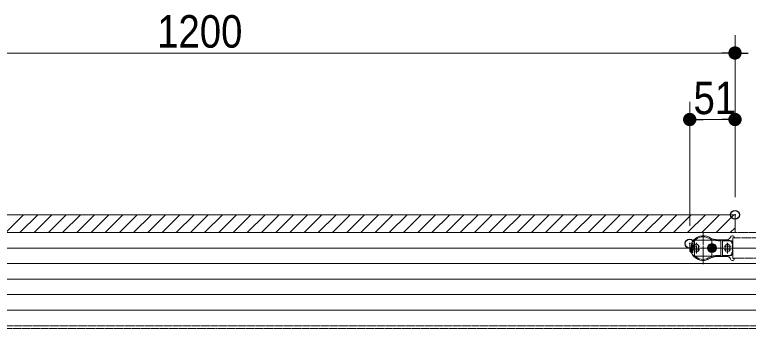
# Model space of a CAD drawing. Units: millimetres, scale not verified. Extents: x -6062 to 6062, y -3045 to 3045.
# Drawn here: x -4966 to -4140, y 784 to 1137 of the extents above; entities that cross this region are included whole.
import ezdxf
from ezdxf.enums import TextEntityAlignment as Align

# ---------------------------------------------------------------- set-up
doc = ezdxf.new("R2010")
doc.units = ezdxf.units.MM
doc.header["$LTSCALE"] = 20
doc.header["$PDMODE"] = 32
doc.header["$PDSIZE"] = 10
doc.linetypes.add('USER2', pattern=[2.91, 1.76, -0.4, 0.35, -0.4])
doc.linetypes.add('USER4', pattern=[10.5, 8, -0.5, 0.5, -0.5, 0.5, -0.5])
for name, color, linetype, lineweight in [('0-1_3一般', 7, 'Continuous', 15), ('0-2_2寸法-1', 7, 'Continuous', 15), ('0-3_0', 7, 'Continuous', 25)]:
    doc.layers.add(name, color=color, linetype=linetype, lineweight=lineweight)
doc.layers.add('0-4_Defpoints', color=7, linetype='Continuous')
doc.styles.add('ＭＳ Ｐゴシック', font='')
doc.styles.get('ＭＳ Ｐゴシック').set_extended_font_data('MS PGothic')

# ---------------------------------------------------------------- blocks, each defined once
blk = doc.blocks.new('_Dot')
at = {"layer": '0-3_0'}
blk.add_line((-10, 0), (-20, 0), dxfattribs=at)
for points in [[(0, 0), (-10, 0), (-9.92, 1.25)], [(0, 0), (-9.92, -1.25), (-10, 0)], [(0, 0), (-9.92, 1.25), (-9.69, 2.49)], [(0, 0), (-9.69, -2.49), (-9.92, -1.25)], [(0, 0), (-9.69, 2.49), (-9.3, 3.68)], [(0, 0), (-9.3, -3.68), (-9.69, -2.49)], [(0, 0), (-9.3, 3.68), (-8.76, 4.82)], [(0, 0), (-8.76, -4.82), (-9.3, -3.68)], [(0, 0), (-8.76, 4.82), (-8.09, 5.88)], [(0, 0), (-8.09, -5.88), (-8.76, -4.82)], [(0, 0), (-8.09, 5.88), (-7.29, 6.85)], [(0, 0), (-7.29, -6.85), (-8.09, -5.88)], [(0, 0), (-7.29, 6.85), (-6.37, 7.71)], [(0, 0), (-6.37, -7.71), (-7.29, -6.85)], [(0, 0), (-6.37, 7.71), (-5.36, 8.44)], [(0, 0), (-5.36, -8.44), (-6.37, -7.71)], [(0, 0), (-5.36, 8.44), (-4.26, 9.05)], [(0, 0), (-4.26, -9.05), (-5.36, -8.44)], [(0, 0), (-4.26, 9.05), (-3.09, 9.51)], [(0, 0), (-3.09, -9.51), (-4.26, -9.05)], [(0, 0), (-3.09, 9.51), (-1.87, 9.82)], [(0, 0), (-1.87, -9.82), (-3.09, -9.51)], [(0, 0), (-1.87, 9.82), (-0.63, 9.98)], [(0, 0), (-0.63, -9.98), (-1.87, -9.82)], [(0, 0), (-0.63, 9.98), (0.63, 9.98)], [(0, 0), (0.63, -9.98), (-0.63, -9.98)], [(0, 0), (0.63, 9.98), (1.87, 9.82)], [(0, 0), (1.87, 9.82), (3.09, 9.51)], [(0, 0), (3.09, 9.51), (4.26, 9.05)], [(0, 0), (4.26, 9.05), (5.36, 8.44)], [(0, 0), (5.36, 8.44), (6.37, 7.71)], [(0, 0), (6.37, 7.71), (7.29, 6.85)], [(0, 0), (7.29, 6.85), (8.09, 5.88)], [(0, 0), (8.09, 5.88), (8.76, 4.82)], [(0, 0), (8.76, 4.82), (9.3, 3.68)], [(0, 0), (9.3, 3.68), (9.69, 2.49)], [(0, 0), (9.69, 2.49), (9.92, 1.25)], [(0, 0), (9.92, 1.25), (10, 0)], [(0, 0), (1.87, -9.82), (0.63, -9.98)], [(0, 0), (3.09, -9.51), (1.87, -9.82)], [(0, 0), (4.26, -9.05), (3.09, -9.51)], [(0, 0), (5.36, -8.44), (4.26, -9.05)], [(0, 0), (6.37, -7.71), (5.36, -8.44)], [(0, 0), (7.29, -6.85), (6.37, -7.71)], [(0, 0), (8.09, -5.88), (7.29, -6.85)], [(0, 0), (8.76, -4.82), (8.09, -5.88)], [(0, 0), (9.3, -3.68), (8.76, -4.82)], [(0, 0), (9.69, -2.49), (9.3, -3.68)], [(0, 0), (9.92, -1.25), (9.69, -2.49)], [(0, 0), (10, 0), (9.92, -1.25)]]:
    blk.add_solid(points, dxfattribs=at)
blk = doc.blocks.new('グループ-31')
at = {"layer": '0-1_3一般'}
for p, q in [((-71341.9, 18230), (-47341.9, 18230)), ((-47341.9, 18230), (-47341.9, 17830)), ((-47341.9, 17830), (-71341.9, 17830)), ((-47391.9, 17760), (-47398.2, 17760)), ((-47361.9, 17714), (-47391.9, 17714)), ((-47391.9, 17714), (-47391.9, 17588)), ((-47361.9, 17714), (-47361.9, 17730)), ((-48321.9, 17400), (-48321.9, 17560)), ((-48311.9, 17596.2), (-48311.9, 17580)), ((-48311.9, 17580), (-48293.9, 17580)), ((-48293.9, 17580), (-48293.9, 17490)), ((-48261.9, 17520), (-48261.9, 17440)), ((-48253.9, 17646.3), (-48253.9, 17640.1)), ((-48253.9, 17640.1), (-48253.9, 17319.9)), ((-48221.9, 17660), (-47501.9, 17660)), ((-48161.9, 17520), (-48161.9, 17440)), ((-47521.9, 17670), (-47723.8, 17670)), ((-47723.8, 17644), (-47667.9, 17644)), ((-47661.9, 17638), (-47661.9, 17490)), ((-47621.9, 17322), (-47621.9, 17638)), ((-47421.9, 17644), (-47615.9, 17644)), ((-47561.9, 17520), (-47561.9, 17440)), ((-47461.9, 17520), (-47461.9, 17440)), ((-47415.9, 17588), (-47415.9, 17638)), ((-47397.9, 17582), (-47409.9, 17582)), ((-47401.9, 17560), (-47401.9, 17400)), ((-48311.9, 17363.8), (-48311.9, 17380)), ((-48293.9, 17380), (-48311.9, 17380)), ((-48293.9, 17490), (-48283.9, 17480)), ((-48283.9, 17480), (-48293.9, 17470)), ((-48293.9, 17470), (-48293.9, 17380)), ((-47661.9, 17490), (-47651.9, 17480)), ((-47651.9, 17480), (-47661.9, 17470)), ((-47661.9, 17470), (-47661.9, 17330)), ((-47415.9, 17322), (-47415.9, 17372)), ((-47397.9, 17378), (-47409.9, 17378)), ((-47391.9, 17372), (-47391.9, 17246)), ((-48253.9, 17313.7), (-48253.9, 17319.9)), ((-47501.9, 17300), (-48221.9, 17300)), ((-47667.9, 17316), (-47723.8, 17316)), ((-47723.8, 17290), (-47521.9, 17290)), ((-47661.9, 17330), (-47661.9, 17322)), ((-47615.9, 17316), (-47421.9, 17316)), ((-47398.2, 17200), (-47391.9, 17200)), ((-47391.9, 17246), (-47361.9, 17246)), ((-47361.9, 17230), (-47361.9, 17246))]:
    blk.add_line(p, q, dxfattribs=at)
at = {"layer": '0-1_3一般', "lineweight": 5}
for p, q in [((-63770, 17830), (-63370, 18230)), ((-63450, 17830), (-63050, 18230)), ((-63130, 17830), (-62730, 18230)), ((-62810, 17830), (-62410, 18230)), ((-62490, 17830), (-62090, 18230)), ((-62170, 17830), (-61770, 18230)), ((-61850, 17830), (-61450, 18230)), ((-61530, 17830), (-61130, 18230)), ((-61210, 17830), (-60810, 18230)), ((-60890, 17830), (-60490, 18230)), ((-60570, 17830), (-60170, 18230)), ((-60250, 17830), (-59850, 18230)), ((-59930, 17830), (-59530, 18230)), ((-59610, 17830), (-59210, 18230)), ((-59290, 17830), (-58890, 18230)), ((-58970, 17830), (-58570, 18230)), ((-58650, 17830), (-58250, 18230)), ((-58330, 17830), (-57930, 18230)), ((-58010, 17830), (-57610, 18230)), ((-57690, 17830), (-57290, 18230)), ((-57370, 17830), (-56970, 18230)), ((-57050, 17830), (-56650, 18230)), ((-56730, 17830), (-56330, 18230)), ((-56410, 17830), (-56010, 18230)), ((-56090, 17830), (-55690, 18230)), ((-55770, 17830), (-55370, 18230)), ((-55450, 17830), (-55050, 18230)), ((-55130, 17830), (-54730, 18230)), ((-54810, 17830), (-54410, 18230)), ((-54490, 17830), (-54090, 18230)), ((-54170, 17830), (-53770, 18230)), ((-53850, 17830), (-53450, 18230)), ((-53530, 17830), (-53130, 18230)), ((-53210, 17830), (-52810, 18230)), ((-52890, 17830), (-52490, 18230)), ((-52570, 17830), (-52170, 18230)), ((-52250, 17830), (-51850, 18230)), ((-51930, 17830), (-51530, 18230)), ((-51610, 17830), (-51210, 18230)), ((-51290, 17830), (-50890, 18230)), ((-50970, 17830), (-50570, 18230)), ((-50650, 17830), (-50250, 18230)), ((-50330, 17830), (-49930, 18230)), ((-50010, 17830), (-49610, 18230)), ((-49690, 17830), (-49290, 18230)), ((-49370, 17830), (-48970, 18230)), ((-49050, 17830), (-48650, 18230)), ((-48730, 17830), (-48330, 18230)), ((-48410, 17830), (-48010, 18230)), ((-48090, 17830), (-47690, 18230)), ((-47770, 17830), (-47370, 18230)), ((-47450, 17830), (-47341.9, 17938.1))]:
    blk.add_line(p, q, dxfattribs=at)
at = {"layer": '0-1_3一般', "linetype": 'USER2'}
for p, q in [((-48061.9, 17840), (-48061.9, 17760)), ((-48061.9, 17760), (-48061.9, 17200)), ((-48291.9, 17520), (-48131.9, 17520)), ((-48211.9, 17600), (-48211.9, 17360)), ((-47861.9, 17595), (-47861.9, 17365)), ((-47861.9, 17540), (-47861.9, 17420)), ((-47431.9, 17520), (-47591.9, 17520)), ((-47511.9, 17360), (-47511.9, 17600)), ((21688.1, 17480), (-71441.9, 17480)), ((-48283.9, 17480), (-48389.9, 17480)), ((-47661.9, 17480), (-48361.9, 17480)), ((-48131.9, 17440), (-48291.9, 17440)), ((-48230.7, 17480), (-48283.9, 17480)), ((-47651.9, 17480), (-48230.7, 17480)), ((-47976.9, 17480), (-47746.9, 17480)), ((-47921.9, 17480), (-47801.9, 17480)), ((-47361.9, 17480), (-47661.9, 17480)), ((-47600.5, 17480), (-47651.9, 17480)), ((-47321.9, 17480), (-47600.5, 17480)), ((-47431.9, 17440), (-47591.9, 17440)), ((-48061.9, 17200), (-48061.9, 17120)), ((21688.1, 16780), (-71441.9, 16780)), ((21688.1, 16080), (-71441.9, 16080))]:
    blk.add_line(p, q, dxfattribs=at)
at = {"layer": '0-1_3一般', "linetype": 'USER4'}
for p, q in [((-47391.9, 17250), (-47391.9, 17710)), ((-47391.9, 17710), (-25331.9, 17710)), ((-48313.9, 17580), (-48311.9, 17580)), ((-47861.9, 17375), (-47861.9, 17585)), ((-47756.9, 17480), (-47966.9, 17480)), ((-25331.9, 17250), (-47391.9, 17250)), ((21588.1, 17130), (-71341.9, 17130)), ((21588.1, 17130), (-71341.9, 17130)), ((-71341.9, 16430), (21588.1, 16430))]:
    blk.add_line(p, q, dxfattribs=at)
for points in [[(21588.1, 17830), (-71341.9, 17830), (-71341.9, 17130), (21588.1, 17130)], [(21588.1, 16430), (-71341.9, 16430), (-71341.9, 15730), (21588.1, 15730)], [(21588.1, 15670), (-71341.9, 15670), (-71341.9, 15730), (21588.1, 15730)]]:
    blk.add_lwpolyline(points, close=True, dxfattribs=at)
at = {"layer": '0-1_3一般', "linetype": 'USER2'}
blk.add_lwpolyline([(-47861.9, 17700), (-47861.9, 17420), (-47861.9, 17260)], dxfattribs=at)
at = {"layer": '0-1_3一般', "linetype": 'USER4'}
for points in [[(-48361.9, 17430), (-48361.9, 17580), (-48355.9, 17580), (-48347.7, 17428.2)], [(-48315.7, 17396), (-48313.9, 17396), (-48313.9, 17580)], [(-48311.9, 17380), (-48313.9, 17380), (-48313.9, 17396)]]:
    blk.add_lwpolyline(points, dxfattribs=at)
at = {"layer": '0-1_3一般'}
for radius in [100, 85, 42]:
    blk.add_circle((-47861.9, 17480), radius, dxfattribs=at)
at = {"layer": '0-1_3一般', "linetype": 'USER4'}
for radius in [95, 80, 70, 50, 50, 30, 20]:
    blk.add_circle((-47861.9, 17480), radius, dxfattribs=at)
at = {"layer": '0-1_3一般'}
for centre, radius, start, end in [((-48061.9, 17480), 280, 60.18635, 151.04498), ((-48061.9, 17480), 254, 60.18635, 139.10455), ((-47723.8, 18070), 426, 240.18635, 270), ((-47723.8, 18070), 400, 240.18635, 270), ((-47521.9, 17750), 80, 270, 342.07979), ((-47398.2, 17710), 50, 90, 162.07979), ((-47391.9, 17730), 30, 0, 90), ((-48221.9, 17560), 100, 90, 180), ((-48271.9, 17596.2), 40, 151.04498, 180), ((-48211.9, 17520), 50, 0, 180), ((-47667.9, 17638), 6, 0, 90), ((-47615.9, 17638), 6, 90, 180), ((-47511.9, 17520), 50, 0, 180), ((-47501.9, 17560), 100, 0, 90), ((-47421.9, 17638), 6, 0, 90), ((-47409.9, 17588), 6, 180, 270), ((-47397.9, 17588), 6, 270, 0), ((-48221.9, 17400), 100, 180, 270), ((-48271.9, 17363.8), 40, 180, 208.95502), ((-48211.9, 17440), 50, 180, 0), ((-47511.9, 17440), 50, 180, 0), ((-47501.9, 17400), 100, 270, 0), ((-47409.9, 17372), 6, 90, 180), ((-47397.9, 17372), 6, 0, 90), ((-48061.9, 17480), 280, 208.95502, 299.81365), ((-48061.9, 17480), 254, 220.89545, 299.81365), ((-47723.8, 16890), 426, 90, 119.81365), ((-47723.8, 16890), 400, 90, 119.81365), ((-47667.9, 17322), 6, 270, 0), ((-47615.9, 17322), 6, 180, 270), ((-47521.9, 17210), 80, 17.92021, 90), ((-47398.2, 17250), 50, 197.92021, 270), ((-47421.9, 17322), 6, 270, 0), ((-47391.9, 17230), 30, 270, 0)]:
    blk.add_arc(centre, radius, start, end, dxfattribs=at)
at = {"layer": '0-1_3一般', "linetype": 'USER4'}
for centre, radius, start, end in [((-48312.9, 17429), 49, 178.83086, 268.83086), ((-48314.7, 17428.9), 33, 181.3722, 268.26136)]:
    blk.add_arc(centre, radius, start, end, dxfattribs=at)

msp = doc.modelspace()

# ---------------------------------------------------------------- linework, layer by layer
at = {"layer": '0-2_2寸法-1'}
for p, q in [((-4154.6, 1039), (-4154.6, 1114)), ((-4154.6, 1039), (-4154.6, 1114)), ((-5339.59, 1094), (-4169.6, 1094)), ((-4205.6, 899), (-4205.6, 1039)), ((-4154.6, 931.5), (-4154.6, 1039)), ((-4169.6, 1019), (-4190.59, 1019))]:
    msp.add_line(p, q, dxfattribs=at)
at = {"layer": '0-4_Defpoints'}
for p in [(-4154.6, 1094), (-4205.6, 1019), (-4154.6, 1019), (-4154.6, 911.5), (-4205.6, 879)]:
    msp.add_point(p, dxfattribs=at)

# ---------------------------------------------------------------- block references
at = {"layer": '0-1_3一般', "xscale": 0.05, "yscale": 0.05}
msp.add_blockref('グループ-31', (-1787.5, 0), dxfattribs=at)
at = {"layer": '0-2_2寸法-1', "xscale": 0.7503418, "yscale": 0.7503418}
for p in [(-4154.6, 1094), (-4154.6, 1019)]:
    msp.add_blockref('_Dot', p, dxfattribs=at)
at = {"layer": '0-2_2寸法-1', "xscale": 0.7503418, "yscale": 0.7503418, "rotation": 180}
for p in [(-4154.6, 1094), (-4205.6, 1019)]:
    msp.add_blockref('_Dot', p, dxfattribs=at)

# ---------------------------------------------------------------- texts
at = {"layer": '0-2_2寸法-1', "style": 'ＭＳ Ｐゴシック', "width": 0.9}
for s, p in [('1200', (-4805.5, 1089.04)), ('51', (-4201.32, 1014.04))]:
    msp.add_text(s, height=36.66, dxfattribs=at).set_placement(p, align=Align.BOTTOM_LEFT)

doc.saveas('drawing.dxf')
